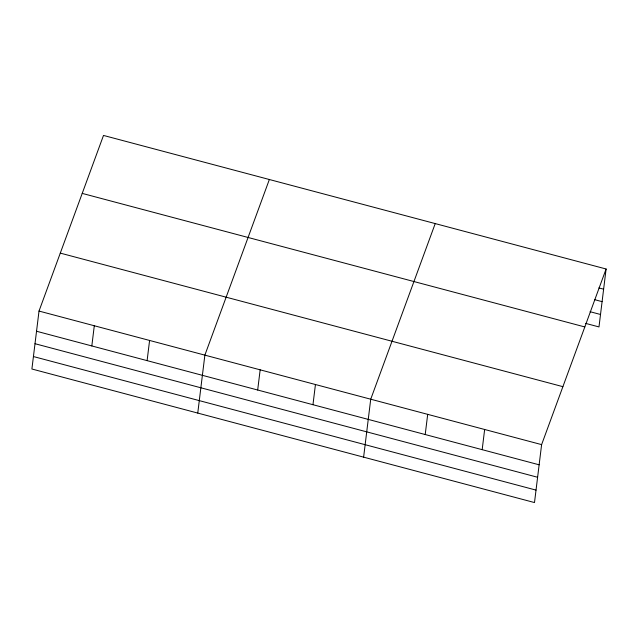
<?xml version="1.0" encoding="UTF-8"?>
<svg xmlns="http://www.w3.org/2000/svg" width="638" height="638" viewBox="0 0 638 638"><rect width="100%" height="100%" fill="white"/><g stroke="black" fill="none" stroke-linecap="round" stroke-linejoin="round"><path stroke-width="0.96" d="M39.014 311.065L31.9 369.003L534.5 502.561L541.614 444.622L606.1 268.997L103.5 135.439L39.014 311.065L541.614 444.622M91.824 345.94L94.296 325.755M147.107 360.63L149.587 340.445M197.756 413.073L204.87 355.135L269.356 179.517M257.68 390.017L260.16 369.833M312.963 404.707L315.443 384.523M363.612 457.151L370.726 399.213L435.22 223.587M425.211 434.534L427.691 414.349M482.176 449.67L484.649 429.486M606.1 268.997L598.986 326.935L585.692 323.402M598.875 287.921L603.62 289.181M594.496 299.621L602.089 301.646M590.07 311.703L600.518 314.478M82.222 193.394L584.823 326.951M60.291 253.111L562.891 386.668M36.533 331.25L539.134 464.807M35.002 343.707L537.603 477.264M33.431 356.546L536.032 490.104"/></g></svg>
